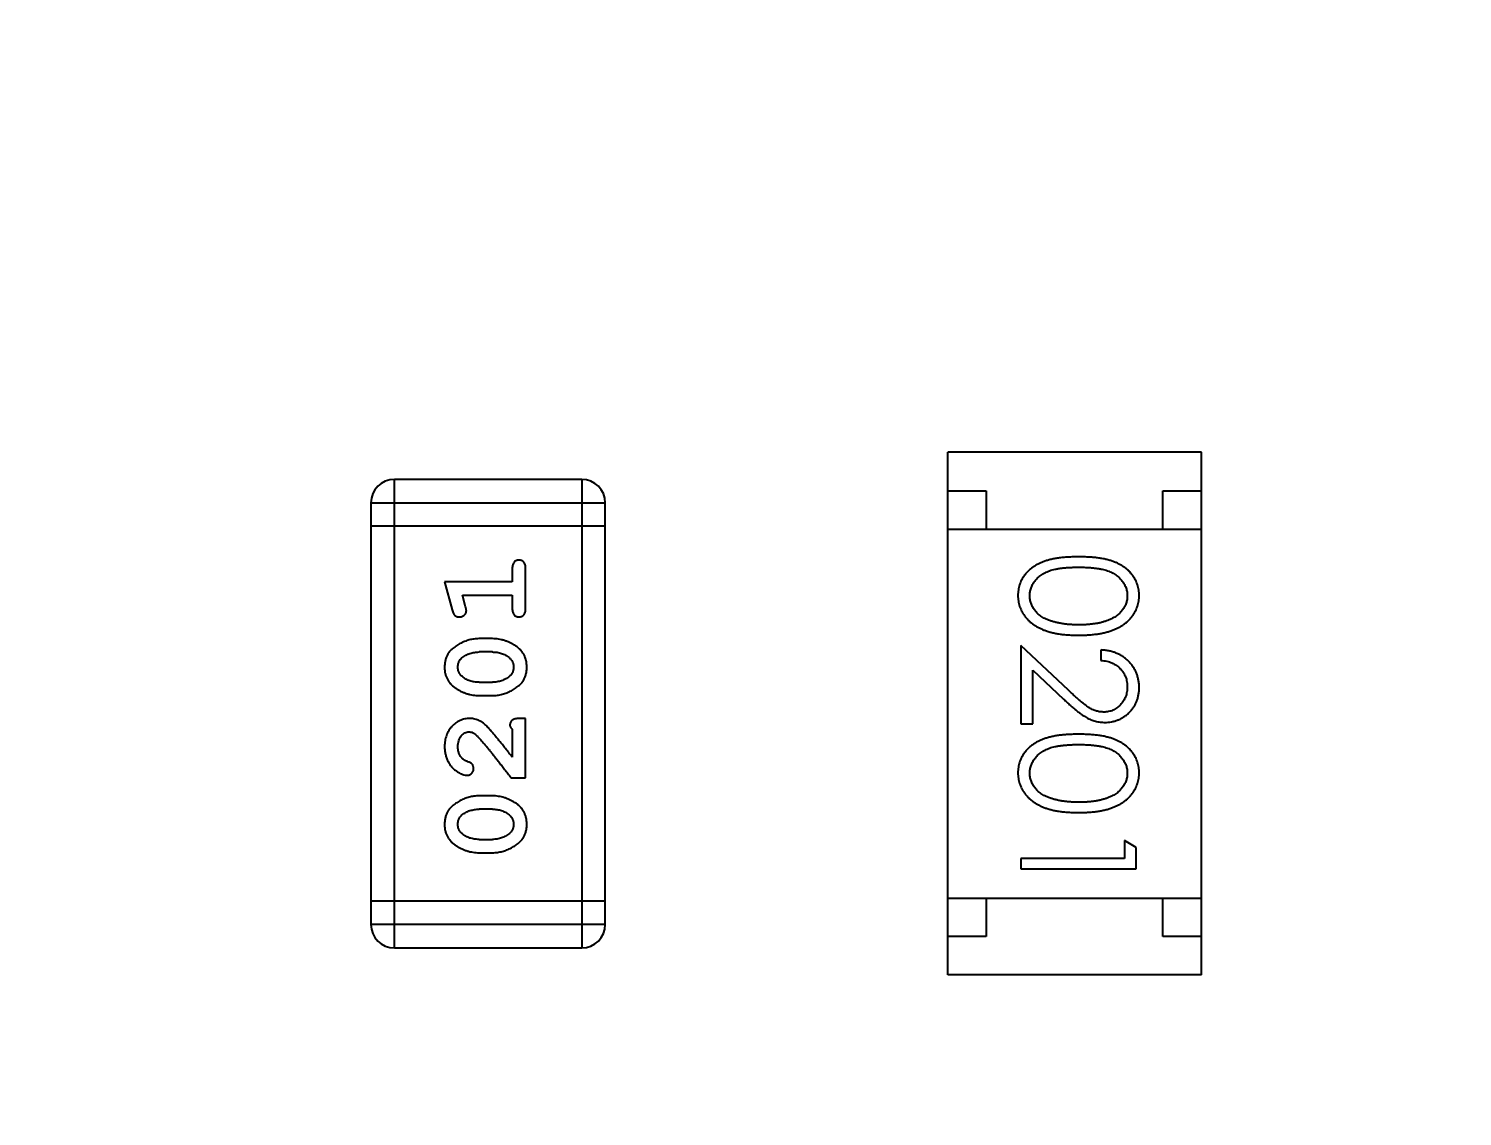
# Model space of a CAD drawing. Header units: millimetres. Extents: x 563 to 681, y 173 to 284.
# Drawn here: x 612.262 to 614.127, y 189.607 to 191.022 of the extents above; entities that cross this region are included whole.
import ezdxf

# ---------------------------------------------------------------- set-up
doc = ezdxf.new("R2010")
doc.units = ezdxf.units.MM
doc.header["$LTSCALE"] = 30.734
doc.header["$PDMODE"] = 3
doc.header["$PDSIZE"] = 0.3125
doc.layers.get('0').update_dxf_attribs({"linetype": 'CONTINUOUS'})
doc.layers.get('Defpoints').update_dxf_attribs({"linetype": 'CONTINUOUS'})
doc.layers.add('dim', color=6, linetype='CONTINUOUS', lineweight=9)
doc.styles.add('Verdana', font='verdana.ttf', dxfattribs={"height": 2.5})
doc.dimstyles.new('aaaaaaaa 3.0', dxfattribs={"dimtxt": 2.5, "dimasz": 1.5, "dimexe": 1.25, "dimexo": 0.625, "dimtad": 1, "dimdec": 1, "dimzin": 9, "dimdsep": 46, "dimtxsty": 'Verdana', "dimcen": 0, "dimazin": 0, "dimtfac": 1, "dimtofl": 0, "dimtmove": 0, "dimatfit": 3, "dimfxl": 1, "dimlwd": 25, "dimlwe": 25, "dimarcsym": 0})

# ---------------------------------------------------------------- blocks, each defined once
blk = doc.blocks.new('*D29')
at = {"layer": 'Defpoints', "color": 0}
for p in [(620.4995, 197.4502), (610.3968, 193.4054), (620.4995, 189.6065)]:
    blk.add_point(p, dxfattribs=at)
at = {"layer": 'dim', "color": 0, "lineweight": 25}
for p, q in [((610.3968, 194.0304), (610.3968, 198.7002)), ((620.4995, 190.2315), (620.4995, 198.7002)), ((611.8968, 197.4502), (618.9995, 197.4502))]:
    blk.add_line(p, q, dxfattribs=at)
at = {"layer": 'dim', "color": 0}
for points in [[(611.8968, 197.7002), (611.8968, 197.2002), (610.3968, 197.4502)], [(618.9995, 197.2002), (618.9995, 197.7002), (620.4995, 197.4502)]]:
    blk.add_solid(points, dxfattribs=at)
at = {"layer": 'dim', "color": 0, "insert": (615.4482, 199.3765), "char_height": 2.5, "attachment_point": 5, "style": 'Verdana'}
blk.add_mtext('10.1', dxfattribs=at)

msp = doc.modelspace()

# ---------------------------------------------------------------- linework, layer by layer
at = {"linetype": 'Continuous'}
for p, q in [((613.4576, 189.7905), (613.4576, 190.4705)), ((613.7876, 190.4705), (613.4576, 190.4705)), ((613.7876, 189.7905), (613.7876, 190.4705)), ((612.7378, 189.8256), (612.7378, 190.4352)), ((612.9816, 190.4352), (612.7378, 190.4352)), ((612.9816, 190.4352), (612.9816, 189.8256)), ((613.4576, 190.4205), (613.5076, 190.4205)), ((613.5076, 190.4205), (613.5076, 190.3705)), ((613.7376, 190.3705), (613.7376, 190.4205)), ((613.7376, 190.4205), (613.7876, 190.4205)), ((612.7073, 190.4048), (612.7073, 189.8561)), ((612.7073, 190.4048), (613.0121, 190.4048)), ((613.0121, 189.8561), (613.0121, 190.4048)), ((613.0121, 190.3743), (612.7073, 190.3743)), ((613.4576, 190.3705), (613.7876, 190.3705)), ((612.8912, 190.3192), (612.8912, 190.3019)), ((612.9085, 190.2673), (612.9085, 190.3192)), ((612.8031, 190.3019), (612.813, 190.2653)), ((612.8912, 190.3019), (612.8031, 190.3019)), ((612.8304, 190.2696), (612.8262, 190.2846)), ((612.8262, 190.2846), (612.8912, 190.2846)), ((612.8912, 190.2846), (612.8912, 190.2673)), ((612.8654, 190.228), (612.8477, 190.228)), ((612.8652, 190.2107), (612.848, 190.2107)), ((613.5529, 190.219), (613.5529, 190.1171)), ((613.6149, 190.1609), (613.5529, 190.219)), ((613.6567, 190.2133), (613.6567, 190.1998)), ((612.848, 190.1713), (612.8652, 190.1713)), ((613.5682, 190.1171), (613.5682, 190.1869)), ((613.5682, 190.1869), (613.6083, 190.1494)), ((612.8477, 190.154), (612.8654, 190.154)), ((612.9085, 190.1241), (612.9006, 190.1241)), ((612.9085, 190.0471), (612.9085, 190.1241)), ((613.5529, 190.1171), (613.5682, 190.1171)), ((612.8912, 190.11), (612.8912, 190.0738)), ((612.8896, 190.0471), (612.9085, 190.0471)), ((612.8654, 190.0235), (612.8477, 190.0235)), ((612.8652, 190.0062), (612.848, 190.0062)), ((612.848, 189.9668), (612.8652, 189.9668)), ((613.6875, 189.9652), (613.6875, 189.9421)), ((613.7029, 189.9564), (613.6875, 189.9652)), ((612.8477, 189.9495), (612.8654, 189.9495)), ((613.7029, 189.9287), (613.7029, 189.9564)), ((613.5529, 189.9421), (613.5529, 189.9287)), ((613.6875, 189.9421), (613.5529, 189.9421)), ((613.5529, 189.9287), (613.7029, 189.9287)), ((613.4576, 189.8905), (613.7876, 189.8905)), ((613.5076, 189.8905), (613.5076, 189.8405)), ((613.7376, 189.8405), (613.7376, 189.8905)), ((613.0121, 189.8866), (612.7073, 189.8866)), ((613.0121, 189.8561), (612.7073, 189.8561)), ((613.5076, 189.8405), (613.4576, 189.8405)), ((613.7876, 189.8405), (613.7376, 189.8405)), ((612.7378, 189.8256), (612.9816, 189.8256)), ((613.7876, 189.7905), (613.4576, 189.7905))]:
    msp.add_line(p, q, dxfattribs=at)
for centre, start, end in [((612.7378, 190.4048), 90, 180), ((612.9816, 190.4048), 0, 90), ((612.7378, 189.8561), 180, 270), ((612.9816, 189.8561), 270, 0)]:
    msp.add_arc(centre, 0.0305, start, end, dxfattribs=at)
for points, knots in [([(612.8998, 190.3302), (612.8992, 190.3302), (612.898, 190.3301), (612.8964, 190.3296), (612.8949, 190.3288), (612.8935, 190.3276), (612.8925, 190.3261), (612.8917, 190.3241), (612.8912, 190.3218), (612.8912, 190.3201), (612.8912, 190.3192)], [0, 0, 0, 0, 0.11517, 0.223509, 0.328254, 0.438012, 0.553651, 0.682263, 0.830856, 1, 1, 1, 1]), ([(612.9085, 190.3192), (612.9085, 190.3201), (612.9084, 190.3218), (612.908, 190.3241), (612.9072, 190.3261), (612.9062, 190.3276), (612.9048, 190.3288), (612.9033, 190.3296), (612.9016, 190.3301), (612.9004, 190.3302), (612.8998, 190.3302)], [0, 0, 0, 0, 0.169012, 0.317488, 0.445429, 0.560977, 0.67065, 0.776666, 0.88492, 1, 1, 1, 1]), ([(613.6278, 190.3344), (613.6254, 190.3344), (613.6208, 190.3344), (613.614, 190.3341), (613.6076, 190.3336), (613.6017, 190.3329), (613.5962, 190.332), (613.591, 190.3309), (613.5863, 190.3296), (613.582, 190.3281), (613.578, 190.3264), (613.5742, 190.3245), (613.5708, 190.3225), (613.5676, 190.3203), (613.5646, 190.318), (613.5619, 190.3156), (613.5594, 190.3129), (613.5572, 190.3101), (613.5553, 190.3072), (613.5536, 190.3042), (613.5522, 190.3011), (613.551, 190.2979), (613.5501, 190.2946), (613.5495, 190.2912), (613.5491, 190.2878), (613.549, 190.2855), (613.549, 190.2843)], [0, 0, 0, 0, 0.068113, 0.132564, 0.193427, 0.250218, 0.303569, 0.353576, 0.400235, 0.443586, 0.484619, 0.524292, 0.56238, 0.599049, 0.63494, 0.669782, 0.704009, 0.737842, 0.771098, 0.803896, 0.836415, 0.868639, 0.900715, 0.933378, 0.966213, 1, 1, 1, 1]), ([(613.5644, 190.2838), (613.5645, 190.2855), (613.5646, 190.2888), (613.5659, 190.2937), (613.568, 190.2984), (613.5704, 190.3022), (613.5727, 190.305), (613.5746, 190.3071), (613.5768, 190.309), (613.5791, 190.3107), (613.5816, 190.3124), (613.5843, 190.3138), (613.5872, 190.3152), (613.5903, 190.3164), (613.5937, 190.3175), (613.5975, 190.3184), (613.6016, 190.3192), (613.6061, 190.3199), (613.611, 190.3203), (613.6163, 190.3207), (613.622, 190.3209), (613.6258, 190.321), (613.6279, 190.321)], [0, 0, 0, 0, 0.060034, 0.120278, 0.182348, 0.247919, 0.281641, 0.315701, 0.350322, 0.385703, 0.421819, 0.459196, 0.497866, 0.538301, 0.58121, 0.628183, 0.679403, 0.734699, 0.794074, 0.858416, 0.927049, 1, 1, 1, 1]), ([(613.7067, 190.2843), (613.7067, 190.2855), (613.7066, 190.2878), (613.7062, 190.2912), (613.7056, 190.2946), (613.7046, 190.2979), (613.7035, 190.3011), (613.702, 190.3042), (613.7003, 190.3073), (613.6983, 190.3102), (613.6961, 190.313), (613.6937, 190.3157), (613.691, 190.3182), (613.688, 190.3205), (613.6848, 190.3226), (613.6813, 190.3247), (613.6776, 190.3265), (613.6737, 190.3282), (613.6694, 190.3296), (613.6647, 190.3309), (613.6596, 190.332), (613.654, 190.3329), (613.6481, 190.3336), (613.6417, 190.3341), (613.6349, 190.3344), (613.6302, 190.3344), (613.6278, 190.3344)], [0, 0, 0, 0, 0.033742, 0.066533, 0.099153, 0.13154, 0.164087, 0.196563, 0.229707, 0.263315, 0.297504, 0.331686, 0.366482, 0.4021, 0.438958, 0.476748, 0.515985, 0.556589, 0.599519, 0.645765, 0.695487, 0.748721, 0.805687, 0.866754, 0.931405, 1, 1, 1, 1]), ([(613.6279, 190.321), (613.6299, 190.321), (613.6338, 190.3209), (613.6394, 190.3207), (613.6447, 190.3203), (613.6496, 190.3198), (613.6541, 190.3192), (613.6583, 190.3184), (613.662, 190.3175), (613.6655, 190.3164), (613.6686, 190.3152), (613.6715, 190.3138), (613.6742, 190.3123), (613.6767, 190.3107), (613.679, 190.3089), (613.6811, 190.307), (613.6831, 190.305), (613.6853, 190.3022), (613.6877, 190.2984), (613.6898, 190.2937), (613.6911, 190.2888), (613.6912, 190.2855), (613.6913, 190.2838)], [0, 0, 0, 0, 0.073302, 0.142286, 0.206253, 0.266017, 0.321612, 0.372532, 0.419497, 0.462398, 0.502825, 0.541489, 0.579034, 0.615143, 0.650298, 0.684912, 0.718701, 0.752189, 0.817245, 0.879117, 0.939613, 1, 1, 1, 1]), ([(613.549, 190.2843), (613.549, 190.2831), (613.5491, 190.2807), (613.5495, 190.2772), (613.5502, 190.2738), (613.5511, 190.2704), (613.5523, 190.2672), (613.5537, 190.2639), (613.5555, 190.2609), (613.5575, 190.2578), (613.5597, 190.255), (613.5623, 190.2522), (613.565, 190.2496), (613.5681, 190.2472), (613.5714, 190.245), (613.575, 190.2429), (613.5788, 190.241), (613.5828, 190.2392), (613.5872, 190.2376), (613.592, 190.2363), (613.5971, 190.2351), (613.6025, 190.2341), (613.6083, 190.2334), (613.6145, 190.2329), (613.621, 190.2326), (613.6255, 190.2325), (613.6278, 190.2325)], [0, 0, 0, 0, 0.033824, 0.067298, 0.10028, 0.133019, 0.165736, 0.198792, 0.232372, 0.266409, 0.301016, 0.336196, 0.371972, 0.408574, 0.446394, 0.485225, 0.525372, 0.567224, 0.611081, 0.65775, 0.70702, 0.759235, 0.814484, 0.873227, 0.934937, 1, 1, 1, 1]), ([(613.5901, 190.2516), (613.5891, 190.252), (613.587, 190.2528), (613.5841, 190.2541), (613.5814, 190.2556), (613.5789, 190.2572), (613.5766, 190.2589), (613.5744, 190.2608), (613.5725, 190.2628), (613.5703, 190.2656), (613.5679, 190.2693), (613.5659, 190.274), (613.5646, 190.2788), (613.5645, 190.2822), (613.5644, 190.2838)], [0, 0, 0, 0, 0.075949, 0.148549, 0.218996, 0.286119, 0.351826, 0.416074, 0.478265, 0.540325, 0.660405, 0.774606, 0.887187, 1, 1, 1, 1]), ([(613.6278, 190.2325), (613.6301, 190.2325), (613.6346, 190.2326), (613.6412, 190.2329), (613.6474, 190.2334), (613.6532, 190.2342), (613.6587, 190.2351), (613.6638, 190.2363), (613.6685, 190.2377), (613.673, 190.2393), (613.6771, 190.2411), (613.6809, 190.243), (613.6844, 190.2451), (613.6878, 190.2474), (613.6908, 190.2498), (613.6936, 190.2523), (613.6961, 190.2551), (613.6983, 190.2579), (613.7003, 190.2609), (613.702, 190.264), (613.7035, 190.2672), (613.7046, 190.2704), (613.7056, 190.2738), (613.7062, 190.2772), (613.7066, 190.2807), (613.7067, 190.2831), (613.7067, 190.2843)], [0, 0, 0, 0, 0.065278, 0.127205, 0.186168, 0.241675, 0.294115, 0.343609, 0.390387, 0.434463, 0.476646, 0.517002, 0.555936, 0.593716, 0.630057, 0.665601, 0.700745, 0.734917, 0.768681, 0.802087, 0.834849, 0.867433, 0.900138, 0.932806, 0.966212, 1, 1, 1, 1]), ([(613.6913, 190.2838), (613.6912, 190.2822), (613.6911, 190.2789), (613.6898, 190.274), (613.6877, 190.2694), (613.6853, 190.2656), (613.683, 190.2628), (613.681, 190.2607), (613.6788, 190.2588), (613.6763, 190.257), (613.6736, 190.2553), (613.6707, 190.2537), (613.6675, 190.2523), (613.6641, 190.251), (613.6604, 190.2498), (613.6565, 190.2487), (613.6523, 190.2479), (613.6479, 190.2472), (613.6433, 190.2467), (613.6383, 190.2462), (613.6332, 190.246), (613.6297, 190.246), (613.6279, 190.246)], [0, 0, 0, 0, 0.059689, 0.119507, 0.181075, 0.246162, 0.279894, 0.314468, 0.350403, 0.387474, 0.426147, 0.466624, 0.508745, 0.553328, 0.600058, 0.649177, 0.700552, 0.754894, 0.811825, 0.871514, 0.934319, 1, 1, 1, 1]), ([(612.813, 190.2653), (612.8132, 190.2645), (612.8137, 190.2629), (612.8145, 190.2608), (612.8155, 190.2592), (612.8165, 190.258), (612.8177, 190.2572), (612.819, 190.2567), (612.8205, 190.2563), (612.8216, 190.2563), (612.8221, 190.2563)], [0, 0, 0, 0, 0.187321, 0.344927, 0.475328, 0.579604, 0.674244, 0.773631, 0.882025, 1, 1, 1, 1]), ([(612.8221, 190.2563), (612.8228, 190.2563), (612.824, 190.2564), (612.8257, 190.2568), (612.8273, 190.2575), (612.8287, 190.2586), (612.8299, 190.2598), (612.8308, 190.2611), (612.8313, 190.2626), (612.8314, 190.2637), (612.8314, 190.2642)], [0, 0, 0, 0, 0.138815, 0.27042, 0.39836, 0.52875, 0.654955, 0.771147, 0.884581, 1, 1, 1, 1]), ([(612.8314, 190.2642), (612.8314, 190.2645), (612.8313, 190.2653), (612.8311, 190.2665), (612.8308, 190.268), (612.8305, 190.269), (612.8304, 190.2696)], [0, 0, 0, 0, 0.183151, 0.413144, 0.682305, 1, 1, 1, 1]), ([(612.8912, 190.2673), (612.8912, 190.2664), (612.8912, 190.2647), (612.8917, 190.2624), (612.8925, 190.2604), (612.8935, 190.2589), (612.8949, 190.2577), (612.8964, 190.2569), (612.898, 190.2564), (612.8992, 190.2563), (612.8998, 190.2563)], [0, 0, 0, 0, 0.169102, 0.317658, 0.446239, 0.563118, 0.671828, 0.776546, 0.884858, 1, 1, 1, 1]), ([(612.8998, 190.2563), (612.9004, 190.2563), (612.9016, 190.2564), (612.9033, 190.2569), (612.9048, 190.2577), (612.9062, 190.2589), (612.9072, 190.2604), (612.908, 190.2624), (612.9084, 190.2647), (612.9085, 190.2664), (612.9085, 190.2673)], [0, 0, 0, 0, 0.115051, 0.223278, 0.329269, 0.437893, 0.554681, 0.682591, 0.83103, 1, 1, 1, 1]), ([(613.6279, 190.246), (613.626, 190.246), (613.6225, 190.246), (613.6173, 190.2463), (613.6123, 190.2467), (613.6074, 190.2473), (613.6028, 190.2482), (613.5984, 190.2491), (613.5942, 190.2503), (613.5915, 190.2512), (613.5901, 190.2516)], [0, 0, 0, 0, 0.141157, 0.277773, 0.409244, 0.535676, 0.657497, 0.775458, 0.889412, 1, 1, 1, 1]), ([(612.8477, 190.228), (612.8466, 190.2279), (612.8445, 190.2279), (612.8413, 190.2276), (612.8382, 190.2271), (612.8351, 190.2264), (612.832, 190.2255), (612.829, 190.2244), (612.826, 190.2231), (612.8231, 190.2216), (612.8204, 190.22), (612.8179, 190.2184), (612.8155, 190.2167), (612.8134, 190.215), (612.8116, 190.2133), (612.8099, 190.2116), (612.8085, 190.2099), (612.8069, 190.2075), (612.8053, 190.2043), (612.804, 190.2002), (612.8032, 190.1956), (612.8031, 190.1925), (612.8031, 190.1908)], [0, 0, 0, 0, 0.049855, 0.099516, 0.148482, 0.19758, 0.246804, 0.296268, 0.346517, 0.397047, 0.446826, 0.49336, 0.537801, 0.579207, 0.617974, 0.654833, 0.689171, 0.722088, 0.786392, 0.853518, 0.924186, 1, 1, 1, 1]), ([(612.9101, 190.1911), (612.91, 190.1925), (612.91, 190.1953), (612.9092, 190.1994), (612.9081, 190.2033), (612.9065, 190.2068), (612.9045, 190.2102), (612.902, 190.2132), (612.899, 190.216), (612.8956, 190.2185), (612.8921, 190.2207), (612.8884, 190.2226), (612.8847, 190.2243), (612.8809, 190.2256), (612.8771, 190.2267), (612.8733, 190.2274), (612.8694, 190.2279), (612.8668, 190.2279), (612.8654, 190.228)], [0, 0, 0, 0, 0.067217, 0.131051, 0.19272, 0.252824, 0.312745, 0.373449, 0.436041, 0.501494, 0.567761, 0.632087, 0.695096, 0.757109, 0.817993, 0.878657, 0.939311, 1, 1, 1, 1]), ([(612.8257, 190.2031), (612.8265, 190.2037), (612.8281, 190.2049), (612.8306, 190.2064), (612.8333, 190.2078), (612.836, 190.2088), (612.8389, 190.2097), (612.8418, 190.2102), (612.8449, 190.2106), (612.8469, 190.2106), (612.848, 190.2107)], [0, 0, 0, 0, 0.125331, 0.248948, 0.371201, 0.494032, 0.616811, 0.742104, 0.868849, 1, 1, 1, 1]), ([(612.8652, 190.2107), (612.8662, 190.2106), (612.8683, 190.2106), (612.8714, 190.2103), (612.8743, 190.2097), (612.8771, 190.2089), (612.8798, 190.2079), (612.8823, 190.2066), (612.8847, 190.2052), (612.8862, 190.204), (612.887, 190.2034)], [0, 0, 0, 0, 0.135449, 0.266263, 0.393429, 0.516942, 0.639128, 0.758779, 0.879341, 1, 1, 1, 1]), ([(613.7067, 190.1644), (613.7067, 190.166), (613.7066, 190.1693), (613.7059, 190.1742), (613.7048, 190.1788), (613.7033, 190.1832), (613.7013, 190.1874), (613.6988, 190.1914), (613.696, 190.1953), (613.6927, 190.1988), (613.6891, 190.2021), (613.6852, 190.205), (613.681, 190.2074), (613.6766, 190.2094), (613.672, 190.2111), (613.6671, 190.2122), (613.662, 190.213), (613.6585, 190.2132), (613.6567, 190.2133)], [0, 0, 0, 0, 0.06445, 0.126725, 0.187421, 0.247417, 0.306749, 0.366595, 0.427749, 0.490235, 0.553031, 0.614805, 0.676505, 0.738096, 0.801021, 0.864897, 0.931209, 1, 1, 1, 1]), ([(612.8031, 190.1908), (612.8031, 190.1894), (612.8032, 190.1866), (612.8039, 190.1825), (612.805, 190.1787), (612.8066, 190.1751), (612.8087, 190.1718), (612.8112, 190.1687), (612.8142, 190.1659), (612.8176, 190.1635), (612.8211, 190.1613), (612.8248, 190.1594), (612.8285, 190.1577), (612.8323, 190.1564), (612.8361, 190.1553), (612.8399, 190.1546), (612.8438, 190.1541), (612.8464, 190.1541), (612.8477, 190.154)], [0, 0, 0, 0, 0.06692, 0.130834, 0.19258, 0.252759, 0.312631, 0.373411, 0.436359, 0.501894, 0.568244, 0.632472, 0.69556, 0.757163, 0.818592, 0.878885, 0.939235, 1, 1, 1, 1]), ([(612.8204, 190.191), (612.8204, 190.1916), (612.8204, 190.1928), (612.8207, 190.1946), (612.8211, 190.1963), (612.8217, 190.1979), (612.8224, 190.1994), (612.8233, 190.2007), (612.8244, 190.202), (612.8253, 190.2027), (612.8257, 190.2031)], [0, 0, 0, 0, 0.138115, 0.270177, 0.397547, 0.520057, 0.63869, 0.757499, 0.878226, 1, 1, 1, 1]), ([(612.8262, 190.1786), (612.8257, 190.179), (612.8248, 190.1798), (612.8237, 190.1811), (612.8226, 190.1825), (612.8218, 190.1841), (612.8212, 190.1857), (612.8207, 190.1874), (612.8205, 190.1891), (612.8204, 190.1903), (612.8204, 190.191)], [0, 0, 0, 0, 0.13042, 0.256046, 0.378133, 0.498725, 0.620452, 0.742761, 0.869406, 1, 1, 1, 1]), ([(612.8654, 190.154), (612.8665, 190.154), (612.8687, 190.1541), (612.8718, 190.1544), (612.875, 190.1549), (612.878, 190.1556), (612.8811, 190.1564), (612.8841, 190.1576), (612.8871, 190.1588), (612.8899, 190.1603), (612.8927, 190.1619), (612.8952, 190.1635), (612.8975, 190.1652), (612.8996, 190.1668), (612.9015, 190.1685), (612.9032, 190.1702), (612.9046, 190.1719), (612.9062, 190.1743), (612.9078, 190.1775), (612.9091, 190.1817), (612.9099, 190.1862), (612.91, 190.1894), (612.9101, 190.1911)], [0, 0, 0, 0, 0.049886, 0.09882, 0.148132, 0.19689, 0.246038, 0.295176, 0.345305, 0.395692, 0.445312, 0.491875, 0.535813, 0.577009, 0.616081, 0.652689, 0.687585, 0.720206, 0.785062, 0.85223, 0.923759, 1, 1, 1, 1]), ([(612.887, 190.2034), (612.8874, 190.203), (612.8883, 190.2022), (612.8895, 190.2009), (612.8905, 190.1995), (612.8913, 190.198), (612.892, 190.1964), (612.8924, 190.1947), (612.8927, 190.1929), (612.8927, 190.1917), (612.8928, 190.1911)], [0, 0, 0, 0, 0.129853, 0.25607, 0.380154, 0.49978, 0.62208, 0.743277, 0.868791, 1, 1, 1, 1]), ([(612.8928, 190.1911), (612.8927, 190.1905), (612.8927, 190.1892), (612.8925, 190.1874), (612.8921, 190.1857), (612.8915, 190.1841), (612.8907, 190.1827), (612.8898, 190.1813), (612.8887, 190.1801), (612.8879, 190.1793), (612.8875, 190.179)], [0, 0, 0, 0, 0.139844, 0.271849, 0.399162, 0.521619, 0.6402, 0.758957, 0.87828, 1, 1, 1, 1]), ([(613.6567, 190.1998), (613.658, 190.1997), (613.6606, 190.1994), (613.6644, 190.1987), (613.668, 190.1977), (613.6713, 190.1965), (613.6744, 190.195), (613.6772, 190.1933), (613.6799, 190.1913), (613.6822, 190.189), (613.6844, 190.1865), (613.6862, 190.1839), (613.6878, 190.1811), (613.6891, 190.1782), (613.6901, 190.1751), (613.6908, 190.1719), (613.6912, 190.1685), (613.6913, 190.1662), (613.6913, 190.165)], [0, 0, 0, 0, 0.073648, 0.143686, 0.210962, 0.275557, 0.338064, 0.399311, 0.4594, 0.51934, 0.579024, 0.637809, 0.695959, 0.754122, 0.813113, 0.873453, 0.935561, 1, 1, 1, 1]), ([(612.848, 190.1713), (612.8469, 190.1714), (612.8448, 190.1714), (612.8418, 190.1717), (612.8388, 190.1723), (612.836, 190.1731), (612.8334, 190.1741), (612.8308, 190.1754), (612.8284, 190.1768), (612.8269, 190.178), (612.8262, 190.1786)], [0, 0, 0, 0, 0.135446, 0.266257, 0.393419, 0.517936, 0.639137, 0.758785, 0.879345, 1, 1, 1, 1]), ([(612.8875, 190.179), (612.8867, 190.1784), (612.8851, 190.1771), (612.8826, 190.1756), (612.8799, 190.1743), (612.8772, 190.1732), (612.8743, 190.1724), (612.8714, 190.1717), (612.8683, 190.1714), (612.8662, 190.1714), (612.8652, 190.1713)], [0, 0, 0, 0, 0.124927, 0.248361, 0.370889, 0.492583, 0.61616, 0.741472, 0.869044, 1, 1, 1, 1]), ([(613.6609, 190.1325), (613.6593, 190.1326), (613.656, 190.1327), (613.6513, 190.1337), (613.6466, 190.1354), (613.6428, 190.1374), (613.6397, 190.1395), (613.637, 190.1413), (613.6341, 190.1437), (613.6308, 190.1463), (613.6272, 190.1494), (613.6234, 190.1529), (613.6192, 190.1567), (613.6164, 190.1595), (613.6149, 190.1609)], [0, 0, 0, 0, 0.088014, 0.174976, 0.2638, 0.355443, 0.406413, 0.465519, 0.533076, 0.609353, 0.693899, 0.787171, 0.889197, 1, 1, 1, 1]), ([(613.6913, 190.165), (613.6913, 190.1639), (613.6912, 190.1617), (613.6908, 190.1585), (613.6901, 190.1554), (613.6891, 190.1524), (613.6878, 190.1496), (613.6863, 190.1469), (613.6845, 190.1443), (613.6824, 190.1419), (613.6801, 190.1397), (613.6777, 190.1378), (613.6751, 190.1362), (613.6725, 190.1348), (613.6698, 190.1338), (613.6669, 190.1331), (613.6639, 190.1326), (613.6619, 190.1325), (613.6609, 190.1325)], [0, 0, 0, 0, 0.068027, 0.133505, 0.19695, 0.26027, 0.322741, 0.384982, 0.448465, 0.513424, 0.578224, 0.640011, 0.700094, 0.760067, 0.819012, 0.877878, 0.938035, 1, 1, 1, 1]), ([(613.6621, 190.119), (613.6636, 190.1191), (613.6665, 190.1192), (613.6708, 190.1197), (613.675, 190.1208), (613.679, 190.1221), (613.6828, 190.1239), (613.6865, 190.1261), (613.6901, 190.1286), (613.6935, 190.1315), (613.6966, 190.1347), (613.6993, 190.1383), (613.7016, 190.142), (613.7035, 190.146), (613.7049, 190.1503), (613.7059, 190.1548), (613.7066, 190.1595), (613.7067, 190.1627), (613.7067, 190.1644)], [0, 0, 0, 0, 0.06271, 0.123347, 0.183401, 0.242828, 0.302097, 0.36242, 0.423725, 0.487032, 0.550491, 0.612709, 0.674265, 0.73617, 0.799211, 0.863483, 0.930525, 1, 1, 1, 1]), ([(613.6083, 190.1494), (613.6098, 190.148), (613.6128, 190.1452), (613.6171, 190.1412), (613.6213, 190.1377), (613.6252, 190.1345), (613.6288, 190.1316), (613.6322, 190.1292), (613.6353, 190.1271), (613.6391, 190.1247), (613.6439, 190.1224), (613.6498, 190.1205), (613.6559, 190.1193), (613.66, 190.1191), (613.6621, 190.119)], [0, 0, 0, 0, 0.09953, 0.192079, 0.277712, 0.357454, 0.429648, 0.495771, 0.555538, 0.608657, 0.707578, 0.804328, 0.901298, 1, 1, 1, 1]), ([(612.8359, 190.1241), (612.8347, 190.1241), (612.8325, 190.124), (612.8293, 190.1236), (612.8262, 190.1227), (612.8232, 190.1216), (612.8204, 190.1201), (612.8177, 190.1184), (612.8151, 190.1163), (612.8126, 190.1139), (612.8104, 190.1112), (612.8084, 190.1084), (612.8068, 190.1053), (612.8054, 190.1021), (612.8044, 190.0987), (612.8036, 190.0951), (612.8032, 190.0914), (612.8031, 190.0888), (612.8031, 190.0875)], [0, 0, 0, 0, 0.060981, 0.120256, 0.178148, 0.236115, 0.293993, 0.352864, 0.413358, 0.476056, 0.539296, 0.602396, 0.665116, 0.728325, 0.792919, 0.859317, 0.928302, 1, 1, 1, 1]), ([(612.8641, 190.1074), (612.8634, 190.1083), (612.8619, 190.1099), (612.8597, 190.1123), (612.8576, 190.1144), (612.8556, 190.1163), (612.8537, 190.1179), (612.8519, 190.1193), (612.8503, 190.1204), (612.8482, 190.1215), (612.8457, 190.1226), (612.8425, 190.1235), (612.8392, 190.1241), (612.837, 190.1241), (612.8359, 190.1241)], [0, 0, 0, 0, 0.103002, 0.197728, 0.285279, 0.365235, 0.437224, 0.502446, 0.560545, 0.611446, 0.707576, 0.80349, 0.900532, 1, 1, 1, 1]), ([(612.9006, 190.1241), (612.8996, 190.1241), (612.8976, 190.1241), (612.8949, 190.1236), (612.8926, 190.123), (612.8909, 190.1219), (612.8896, 190.1206), (612.8887, 190.1191), (612.8881, 190.1173), (612.8881, 190.1161), (612.888, 190.1155)], [0, 0, 0, 0, 0.1844, 0.34094, 0.473574, 0.586824, 0.690029, 0.789175, 0.890445, 1, 1, 1, 1]), ([(612.888, 190.1155), (612.8881, 190.115), (612.8882, 190.1141), (612.8888, 190.1127), (612.8898, 190.1113), (612.8907, 190.1104), (612.8912, 190.11)], [0, 0, 0, 0, 0.20611, 0.432681, 0.695597, 1, 1, 1, 1]), ([(612.8204, 190.0873), (612.8204, 190.0887), (612.8205, 190.0914), (612.8214, 190.0953), (612.8227, 190.0986), (612.8247, 190.1015), (612.8269, 190.1038), (612.8294, 190.1056), (612.8321, 190.1066), (612.834, 190.1068), (612.8349, 190.1068)], [0, 0, 0, 0, 0.156344, 0.299348, 0.4327, 0.561, 0.682299, 0.791883, 0.89611, 1, 1, 1, 1]), ([(612.8349, 190.1068), (612.8357, 190.1068), (612.8373, 190.1066), (612.8398, 190.1057), (612.8423, 190.1041), (612.8438, 190.1028), (612.8446, 190.1021)], [0, 0, 0, 0, 0.212836, 0.442809, 0.70317, 1, 1, 1, 1]), ([(612.8446, 190.1021), (612.8451, 190.1016), (612.8461, 190.1007), (612.8476, 190.0991), (612.8494, 190.0972), (612.8513, 190.095), (612.8534, 190.0925), (612.8557, 190.0898), (612.8582, 190.0868), (612.861, 190.0835), (612.8639, 190.0799), (612.867, 190.076), (612.8703, 190.0719), (612.8738, 190.0675), (612.8774, 190.0628), (612.8813, 190.0578), (612.8854, 190.0525), (612.8882, 190.0489), (612.8896, 190.0471)], [0, 0, 0, 0, 0.026647, 0.057942, 0.094152, 0.134806, 0.180631, 0.231142, 0.286385, 0.346321, 0.411439, 0.481035, 0.555329, 0.634592, 0.718826, 0.807759, 0.901393, 1, 1, 1, 1]), ([(612.8912, 190.0738), (612.8896, 190.0758), (612.8866, 190.0796), (612.8823, 190.0851), (612.8784, 190.0901), (612.8748, 190.0945), (612.8716, 190.0985), (612.8688, 190.1019), (612.8664, 190.1048), (612.8648, 190.1066), (612.8641, 190.1074)], [0, 0, 0, 0, 0.176662, 0.337826, 0.484741, 0.617764, 0.73494, 0.837793, 0.926412, 1, 1, 1, 1]), ([(613.6278, 190.1037), (613.6254, 190.1036), (613.6208, 190.1036), (613.614, 190.1033), (613.6076, 190.1028), (613.6017, 190.1021), (613.5962, 190.1012), (613.591, 190.1001), (613.5863, 190.0988), (613.582, 190.0973), (613.578, 190.0956), (613.5742, 190.0937), (613.5708, 190.0917), (613.5676, 190.0895), (613.5646, 190.0873), (613.5619, 190.0848), (613.5594, 190.0821), (613.5572, 190.0793), (613.5553, 190.0764), (613.5536, 190.0734), (613.5522, 190.0703), (613.551, 190.0671), (613.5501, 190.0638), (613.5495, 190.0605), (613.5491, 190.057), (613.549, 190.0547), (613.549, 190.0535)], [0, 0, 0, 0, 0.068113, 0.132564, 0.193427, 0.250218, 0.303569, 0.353576, 0.400235, 0.443586, 0.484619, 0.524292, 0.56238, 0.599049, 0.63494, 0.669782, 0.704009, 0.737842, 0.771098, 0.803896, 0.836415, 0.868639, 0.900715, 0.933378, 0.966213, 1, 1, 1, 1]), ([(613.7067, 190.0535), (613.7067, 190.0547), (613.7066, 190.057), (613.7062, 190.0605), (613.7056, 190.0638), (613.7046, 190.0671), (613.7035, 190.0704), (613.702, 190.0735), (613.7003, 190.0765), (613.6983, 190.0795), (613.6961, 190.0823), (613.6937, 190.0849), (613.691, 190.0874), (613.688, 190.0897), (613.6848, 190.0919), (613.6813, 190.0939), (613.6776, 190.0957), (613.6737, 190.0974), (613.6694, 190.0989), (613.6647, 190.1001), (613.6596, 190.1013), (613.654, 190.1021), (613.6481, 190.1028), (613.6417, 190.1033), (613.6349, 190.1036), (613.6302, 190.1036), (613.6278, 190.1037)], [0, 0, 0, 0, 0.033742, 0.066533, 0.099153, 0.13154, 0.164087, 0.196563, 0.229707, 0.263315, 0.297504, 0.331686, 0.366482, 0.4021, 0.438958, 0.476748, 0.515985, 0.556589, 0.599519, 0.645765, 0.695487, 0.748721, 0.805687, 0.866754, 0.931405, 1, 1, 1, 1]), ([(612.8031, 190.0875), (612.8031, 190.0858), (612.8033, 190.0824), (612.8041, 190.0775), (612.8056, 190.0727), (612.8075, 190.0682), (612.81, 190.0641), (612.8128, 190.0604), (612.8161, 190.0573), (612.8197, 190.0548), (612.8232, 190.0528), (612.8265, 190.0513), (612.8296, 190.0504), (612.8315, 190.0503), (612.8324, 190.0502)], [0, 0, 0, 0, 0.098286, 0.193983, 0.289056, 0.384352, 0.477435, 0.566197, 0.652355, 0.737986, 0.818188, 0.887401, 0.94802, 1, 1, 1, 1]), ([(612.8258, 190.0725), (612.8253, 190.073), (612.8245, 190.074), (612.8234, 190.0756), (612.8225, 190.0773), (612.8217, 190.0791), (612.8211, 190.0811), (612.8207, 190.0831), (612.8204, 190.0852), (612.8204, 190.0866), (612.8204, 190.0873)], [0, 0, 0, 0, 0.121873, 0.243139, 0.363336, 0.485133, 0.607572, 0.734701, 0.864814, 1, 1, 1, 1]), ([(613.5644, 190.0531), (613.5645, 190.0547), (613.5646, 190.058), (613.5659, 190.0629), (613.568, 190.0676), (613.5704, 190.0714), (613.5727, 190.0742), (613.5746, 190.0763), (613.5768, 190.0782), (613.5791, 190.08), (613.5816, 190.0816), (613.5843, 190.0831), (613.5872, 190.0844), (613.5903, 190.0857), (613.5937, 190.0868), (613.5975, 190.0877), (613.6016, 190.0884), (613.6061, 190.0891), (613.611, 190.0896), (613.6163, 190.0899), (613.622, 190.0902), (613.6258, 190.0902), (613.6279, 190.0902)], [0, 0, 0, 0, 0.060034, 0.120278, 0.182348, 0.247919, 0.281641, 0.315701, 0.350322, 0.385703, 0.421819, 0.459196, 0.497866, 0.538301, 0.58121, 0.628183, 0.679403, 0.734699, 0.794074, 0.858416, 0.927049, 1, 1, 1, 1]), ([(613.6279, 190.0902), (613.6299, 190.0902), (613.6338, 190.0902), (613.6394, 190.0899), (613.6447, 190.0896), (613.6496, 190.0891), (613.6541, 190.0885), (613.6583, 190.0876), (613.662, 190.0867), (613.6655, 190.0856), (613.6686, 190.0844), (613.6715, 190.083), (613.6742, 190.0815), (613.6767, 190.0799), (613.679, 190.0782), (613.6811, 190.0763), (613.6831, 190.0742), (613.6853, 190.0714), (613.6877, 190.0676), (613.6898, 190.0629), (613.6911, 190.058), (613.6912, 190.0547), (613.6913, 190.0531)], [0, 0, 0, 0, 0.073302, 0.142286, 0.206253, 0.266017, 0.321612, 0.372532, 0.419497, 0.462398, 0.502825, 0.541489, 0.579034, 0.615143, 0.650298, 0.684912, 0.718701, 0.752189, 0.817245, 0.879117, 0.939613, 1, 1, 1, 1]), ([(612.8343, 190.0675), (612.8334, 190.0678), (612.8317, 190.0684), (612.8294, 190.0696), (612.8274, 190.0709), (612.8263, 190.072), (612.8258, 190.0725)], [0, 0, 0, 0, 0.285518, 0.544185, 0.781367, 1, 1, 1, 1]), ([(612.8324, 190.0502), (612.833, 190.0502), (612.834, 190.0503), (612.8356, 190.0508), (612.837, 190.0517), (612.8384, 190.0528), (612.8395, 190.0541), (612.8402, 190.0557), (612.8408, 190.0573), (612.8408, 190.0584), (612.8408, 190.059)], [0, 0, 0, 0, 0.120856, 0.239483, 0.360995, 0.490166, 0.620982, 0.746416, 0.870253, 1, 1, 1, 1]), ([(612.8408, 190.059), (612.8408, 190.0595), (612.8408, 190.0605), (612.8405, 190.0618), (612.84, 190.0631), (612.8394, 190.0642), (612.8385, 190.0653), (612.8373, 190.0661), (612.8359, 190.0669), (612.8348, 190.0673), (612.8343, 190.0675)], [0, 0, 0, 0, 0.127347, 0.246131, 0.359406, 0.470543, 0.586092, 0.711469, 0.847022, 1, 1, 1, 1]), ([(613.549, 190.0535), (613.549, 190.0523), (613.5491, 190.0499), (613.5495, 190.0464), (613.5502, 190.043), (613.5511, 190.0396), (613.5523, 190.0364), (613.5537, 190.0332), (613.5555, 190.0301), (613.5575, 190.0271), (613.5597, 190.0242), (613.5623, 190.0215), (613.565, 190.0189), (613.5681, 190.0165), (613.5714, 190.0142), (613.575, 190.0121), (613.5788, 190.0102), (613.5828, 190.0084), (613.5872, 190.0068), (613.592, 190.0055), (613.5971, 190.0043), (613.6025, 190.0033), (613.6083, 190.0027), (613.6145, 190.0021), (613.621, 190.0018), (613.6255, 190.0018), (613.6278, 190.0017)], [0, 0, 0, 0, 0.033824, 0.067298, 0.10028, 0.133019, 0.165736, 0.198792, 0.232372, 0.266409, 0.301016, 0.336196, 0.371972, 0.408574, 0.446394, 0.485225, 0.525372, 0.567224, 0.611081, 0.65775, 0.70702, 0.759235, 0.814484, 0.873227, 0.934937, 1, 1, 1, 1]), ([(613.5901, 190.0209), (613.5891, 190.0213), (613.587, 190.022), (613.5841, 190.0234), (613.5814, 190.0248), (613.5789, 190.0264), (613.5766, 190.0282), (613.5744, 190.03), (613.5725, 190.032), (613.5703, 190.0348), (613.5679, 190.0385), (613.5659, 190.0432), (613.5646, 190.0481), (613.5645, 190.0514), (613.5644, 190.0531)], [0, 0, 0, 0, 0.075949, 0.148549, 0.218996, 0.286119, 0.351826, 0.416074, 0.478265, 0.540325, 0.660405, 0.774606, 0.887187, 1, 1, 1, 1]), ([(613.6278, 190.0017), (613.6301, 190.0018), (613.6346, 190.0018), (613.6412, 190.0021), (613.6474, 190.0026), (613.6532, 190.0034), (613.6587, 190.0043), (613.6638, 190.0055), (613.6685, 190.0069), (613.673, 190.0085), (613.6771, 190.0103), (613.6809, 190.0122), (613.6844, 190.0144), (613.6878, 190.0166), (613.6908, 190.019), (613.6936, 190.0216), (613.6961, 190.0243), (613.6983, 190.0272), (613.7003, 190.0302), (613.702, 190.0332), (613.7035, 190.0364), (613.7046, 190.0397), (613.7056, 190.043), (613.7062, 190.0464), (613.7066, 190.0499), (613.7067, 190.0523), (613.7067, 190.0535)], [0, 0, 0, 0, 0.065278, 0.127205, 0.186168, 0.241675, 0.294115, 0.343609, 0.390387, 0.434463, 0.476646, 0.517002, 0.555936, 0.593716, 0.630057, 0.665601, 0.700745, 0.734917, 0.768681, 0.802087, 0.834849, 0.867433, 0.900138, 0.932806, 0.966212, 1, 1, 1, 1]), ([(613.6913, 190.0531), (613.6912, 190.0514), (613.6911, 190.0481), (613.6898, 190.0433), (613.6877, 190.0386), (613.6853, 190.0349), (613.683, 190.032), (613.681, 190.03), (613.6788, 190.028), (613.6763, 190.0262), (613.6736, 190.0245), (613.6707, 190.023), (613.6675, 190.0215), (613.6641, 190.0202), (613.6604, 190.019), (613.6565, 190.018), (613.6523, 190.0171), (613.6479, 190.0164), (613.6433, 190.0159), (613.6383, 190.0154), (613.6332, 190.0153), (613.6297, 190.0152), (613.6279, 190.0152)], [0, 0, 0, 0, 0.059689, 0.119507, 0.181075, 0.246162, 0.279894, 0.314468, 0.350403, 0.387474, 0.426147, 0.466624, 0.508745, 0.553328, 0.600058, 0.649177, 0.700552, 0.754894, 0.811825, 0.871514, 0.934319, 1, 1, 1, 1]), ([(612.8477, 190.0235), (612.8466, 190.0234), (612.8445, 190.0234), (612.8413, 190.0231), (612.8382, 190.0226), (612.8351, 190.0219), (612.832, 190.021), (612.829, 190.0199), (612.826, 190.0186), (612.8231, 190.0171), (612.8204, 190.0155), (612.8179, 190.0138), (612.8155, 190.0122), (612.8134, 190.0105), (612.8116, 190.0088), (612.8099, 190.0071), (612.8085, 190.0054), (612.8069, 190.003), (612.8053, 189.9998), (612.804, 189.9957), (612.8032, 189.9911), (612.8031, 189.988), (612.8031, 189.9863)], [0, 0, 0, 0, 0.049855, 0.099516, 0.148482, 0.19758, 0.246804, 0.296268, 0.346517, 0.397047, 0.446826, 0.49336, 0.537801, 0.579207, 0.617974, 0.654833, 0.689171, 0.722088, 0.786392, 0.853518, 0.924186, 1, 1, 1, 1]), ([(612.9101, 189.9866), (612.91, 189.988), (612.91, 189.9908), (612.9092, 189.9949), (612.9081, 189.9988), (612.9065, 190.0023), (612.9045, 190.0057), (612.902, 190.0087), (612.899, 190.0115), (612.8956, 190.014), (612.8921, 190.0161), (612.8884, 190.0181), (612.8847, 190.0198), (612.8809, 190.0211), (612.8771, 190.0221), (612.8733, 190.0229), (612.8694, 190.0234), (612.8668, 190.0234), (612.8654, 190.0235)], [0, 0, 0, 0, 0.067217, 0.131051, 0.19272, 0.252824, 0.312745, 0.373449, 0.436041, 0.501494, 0.567761, 0.632087, 0.695096, 0.757109, 0.817993, 0.878657, 0.939311, 1, 1, 1, 1]), ([(613.6279, 190.0152), (613.626, 190.0152), (613.6225, 190.0152), (613.6173, 190.0155), (613.6123, 190.016), (613.6074, 190.0165), (613.6028, 190.0174), (613.5984, 190.0183), (613.5942, 190.0195), (613.5915, 190.0204), (613.5901, 190.0209)], [0, 0, 0, 0, 0.141157, 0.277773, 0.409244, 0.535676, 0.657497, 0.775458, 0.889412, 1, 1, 1, 1]), ([(612.8257, 189.9986), (612.8265, 189.9992), (612.8281, 190.0004), (612.8306, 190.0019), (612.8333, 190.0033), (612.836, 190.0043), (612.8389, 190.0051), (612.8418, 190.0057), (612.8449, 190.0061), (612.8469, 190.0061), (612.848, 190.0062)], [0, 0, 0, 0, 0.125331, 0.248948, 0.371201, 0.494032, 0.616811, 0.742104, 0.868849, 1, 1, 1, 1]), ([(612.8652, 190.0062), (612.8662, 190.0061), (612.8683, 190.0061), (612.8714, 190.0058), (612.8743, 190.0052), (612.8771, 190.0044), (612.8798, 190.0034), (612.8823, 190.0021), (612.8847, 190.0006), (612.8862, 189.9995), (612.887, 189.9989)], [0, 0, 0, 0, 0.135449, 0.266263, 0.393429, 0.516942, 0.639128, 0.758779, 0.879341, 1, 1, 1, 1]), ([(612.8031, 189.9863), (612.8031, 189.9849), (612.8032, 189.9821), (612.8039, 189.978), (612.805, 189.9742), (612.8066, 189.9706), (612.8087, 189.9673), (612.8112, 189.9642), (612.8142, 189.9614), (612.8176, 189.959), (612.8211, 189.9568), (612.8248, 189.9549), (612.8285, 189.9532), (612.8323, 189.9519), (612.8361, 189.9508), (612.8399, 189.9501), (612.8438, 189.9496), (612.8464, 189.9495), (612.8477, 189.9495)], [0, 0, 0, 0, 0.06692, 0.130834, 0.19258, 0.252759, 0.312631, 0.373411, 0.436359, 0.501894, 0.568244, 0.632472, 0.69556, 0.757163, 0.818592, 0.878885, 0.939235, 1, 1, 1, 1]), ([(612.8204, 189.9864), (612.8204, 189.9871), (612.8204, 189.9883), (612.8207, 189.9901), (612.8211, 189.9918), (612.8217, 189.9934), (612.8224, 189.9949), (612.8233, 189.9962), (612.8244, 189.9975), (612.8253, 189.9982), (612.8257, 189.9986)], [0, 0, 0, 0, 0.138115, 0.270177, 0.397547, 0.520057, 0.63869, 0.757499, 0.878226, 1, 1, 1, 1]), ([(612.8262, 189.9741), (612.8257, 189.9745), (612.8248, 189.9753), (612.8237, 189.9766), (612.8226, 189.978), (612.8218, 189.9795), (612.8212, 189.9811), (612.8207, 189.9828), (612.8205, 189.9846), (612.8204, 189.9858), (612.8204, 189.9864)], [0, 0, 0, 0, 0.13042, 0.256046, 0.378133, 0.498725, 0.620452, 0.742761, 0.869406, 1, 1, 1, 1]), ([(612.8654, 189.9495), (612.8665, 189.9495), (612.8687, 189.9496), (612.8718, 189.9499), (612.875, 189.9504), (612.878, 189.9511), (612.8811, 189.9519), (612.8841, 189.9531), (612.8871, 189.9543), (612.8899, 189.9558), (612.8927, 189.9574), (612.8952, 189.959), (612.8975, 189.9607), (612.8996, 189.9623), (612.9015, 189.964), (612.9032, 189.9657), (612.9046, 189.9674), (612.9062, 189.9698), (612.9078, 189.973), (612.9091, 189.9772), (612.9099, 189.9817), (612.91, 189.9849), (612.9101, 189.9866)], [0, 0, 0, 0, 0.049886, 0.09882, 0.148132, 0.19689, 0.246038, 0.295176, 0.345305, 0.395692, 0.445312, 0.491875, 0.535813, 0.577009, 0.616081, 0.652689, 0.687585, 0.720206, 0.785062, 0.85223, 0.923759, 1, 1, 1, 1]), ([(612.887, 189.9989), (612.8874, 189.9985), (612.8883, 189.9977), (612.8895, 189.9964), (612.8905, 189.995), (612.8913, 189.9934), (612.892, 189.9919), (612.8924, 189.9902), (612.8927, 189.9884), (612.8927, 189.9872), (612.8928, 189.9866)], [0, 0, 0, 0, 0.129853, 0.25607, 0.380154, 0.49978, 0.62208, 0.743277, 0.868791, 1, 1, 1, 1]), ([(612.8928, 189.9866), (612.8927, 189.986), (612.8927, 189.9847), (612.8925, 189.9829), (612.8921, 189.9812), (612.8915, 189.9796), (612.8907, 189.9782), (612.8898, 189.9768), (612.8887, 189.9756), (612.8879, 189.9748), (612.8875, 189.9745)], [0, 0, 0, 0, 0.139844, 0.271849, 0.399162, 0.521619, 0.6402, 0.758957, 0.87828, 1, 1, 1, 1]), ([(612.848, 189.9668), (612.8469, 189.9669), (612.8448, 189.9669), (612.8418, 189.9672), (612.8388, 189.9678), (612.836, 189.9686), (612.8334, 189.9696), (612.8308, 189.9709), (612.8284, 189.9723), (612.8269, 189.9735), (612.8262, 189.9741)], [0, 0, 0, 0, 0.135446, 0.266257, 0.393419, 0.517936, 0.639137, 0.758785, 0.879345, 1, 1, 1, 1]), ([(612.8875, 189.9745), (612.8867, 189.9739), (612.8851, 189.9726), (612.8826, 189.9711), (612.8799, 189.9698), (612.8772, 189.9687), (612.8743, 189.9679), (612.8714, 189.9672), (612.8683, 189.9669), (612.8662, 189.9669), (612.8652, 189.9668)], [0, 0, 0, 0, 0.124927, 0.248361, 0.370889, 0.492583, 0.61616, 0.741472, 0.869044, 1, 1, 1, 1])]:
    msp.add_open_spline(points, degree=3, knots=knots, dxfattribs=at)

# ---------------------------------------------------------------- dimensions: what is measured, and where the dimension line sits
at = {"layer": 'dim'}
dim = msp.add_linear_dim(base=(620.4995, 197.4502), p1=(610.3968, 193.4054), p2=(620.4995, 189.6065), dimstyle='aaaaaaaa 3.0', dxfattribs=at)
dim.commit()
dim.dimension.update_dxf_attribs({"geometry": '*D29', "text_midpoint": (615.4482, 199.3765)})

doc.saveas('drawing.dxf')
